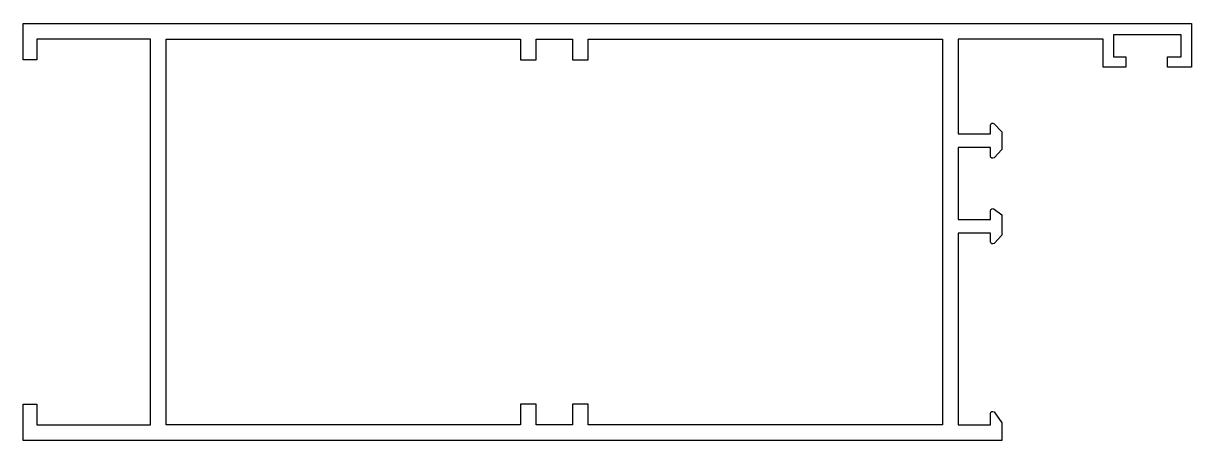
# Model space of a CAD drawing. Extents: x 28 to 140, y 156 to 196.
import ezdxf

# ---------------------------------------------------------------- set-up
doc = ezdxf.new("R2010")
doc.units = 0
doc.layers.add('ERCAN1', color=220, linetype='CONTINUOUS')

msp = doc.modelspace()

# ---------------------------------------------------------------- linework, layer by layer
at = {"layer": 'ERCAN1', "color": 7}
msp.add_lwpolyline([(121.56, 185.12), (121.56, 183.42), (120.8, 182.64, -0.654873), (120.46, 182.78), (120.46, 183.62), (117.36, 183.62), (117.36, 176.72), (120.46, 176.72), (120.46, 177.56, -0.654873), (120.8, 177.71), (121.56, 177.17), (121.56, 175.22), (120.8, 174.43, -0.654873), (120.46, 174.58), (120.46, 175.42), (117.36, 175.42), (117.36, 157.01), (120.46, 157.01), (120.46, 158.12, -0.668179), (120.8, 158.26), (121.56, 157.21), (121.56, 155.51), (117.36, 155.51), (27.65, 155.51), (27.65, 159.01), (28.95, 159.01), (28.95, 157.01), (39.85, 157.01), (39.85, 194.03), (28.95, 194.03), (28.95, 192.03), (27.65, 192.03), (27.65, 195.53), (139.76, 195.53), (139.76, 191.33), (137.46, 191.33), (137.46, 192.33), (138.76, 192.33), (138.76, 194.43), (132.26, 194.43), (132.26, 193.93), (132.26, 192.33), (133.46, 192.33), (133.46, 191.33), (131.26, 191.33), (131.26, 194.03), (117.36, 194.03), (117.36, 184.92), (120.46, 184.92), (120.46, 185.76, -0.654873), (120.8, 185.91)], format="xyb", close=True, dxfattribs=at)
msp.add_lwpolyline([(81.86, 157.01), (81.86, 159.01), (80.36, 159.01), (80.36, 157.01), (76.85, 157.01), (76.85, 159.01), (75.35, 159.01), (75.35, 157.01), (41.35, 157.01), (41.35, 194.03), (75.35, 194.03), (75.35, 192.03), (76.85, 192.03), (76.85, 194.03), (80.36, 194.03), (80.36, 192.03), (81.86, 192.03), (81.86, 194.03), (115.86, 194.03), (115.86, 157.01)], close=True, dxfattribs=at)

doc.saveas('drawing.dxf')
